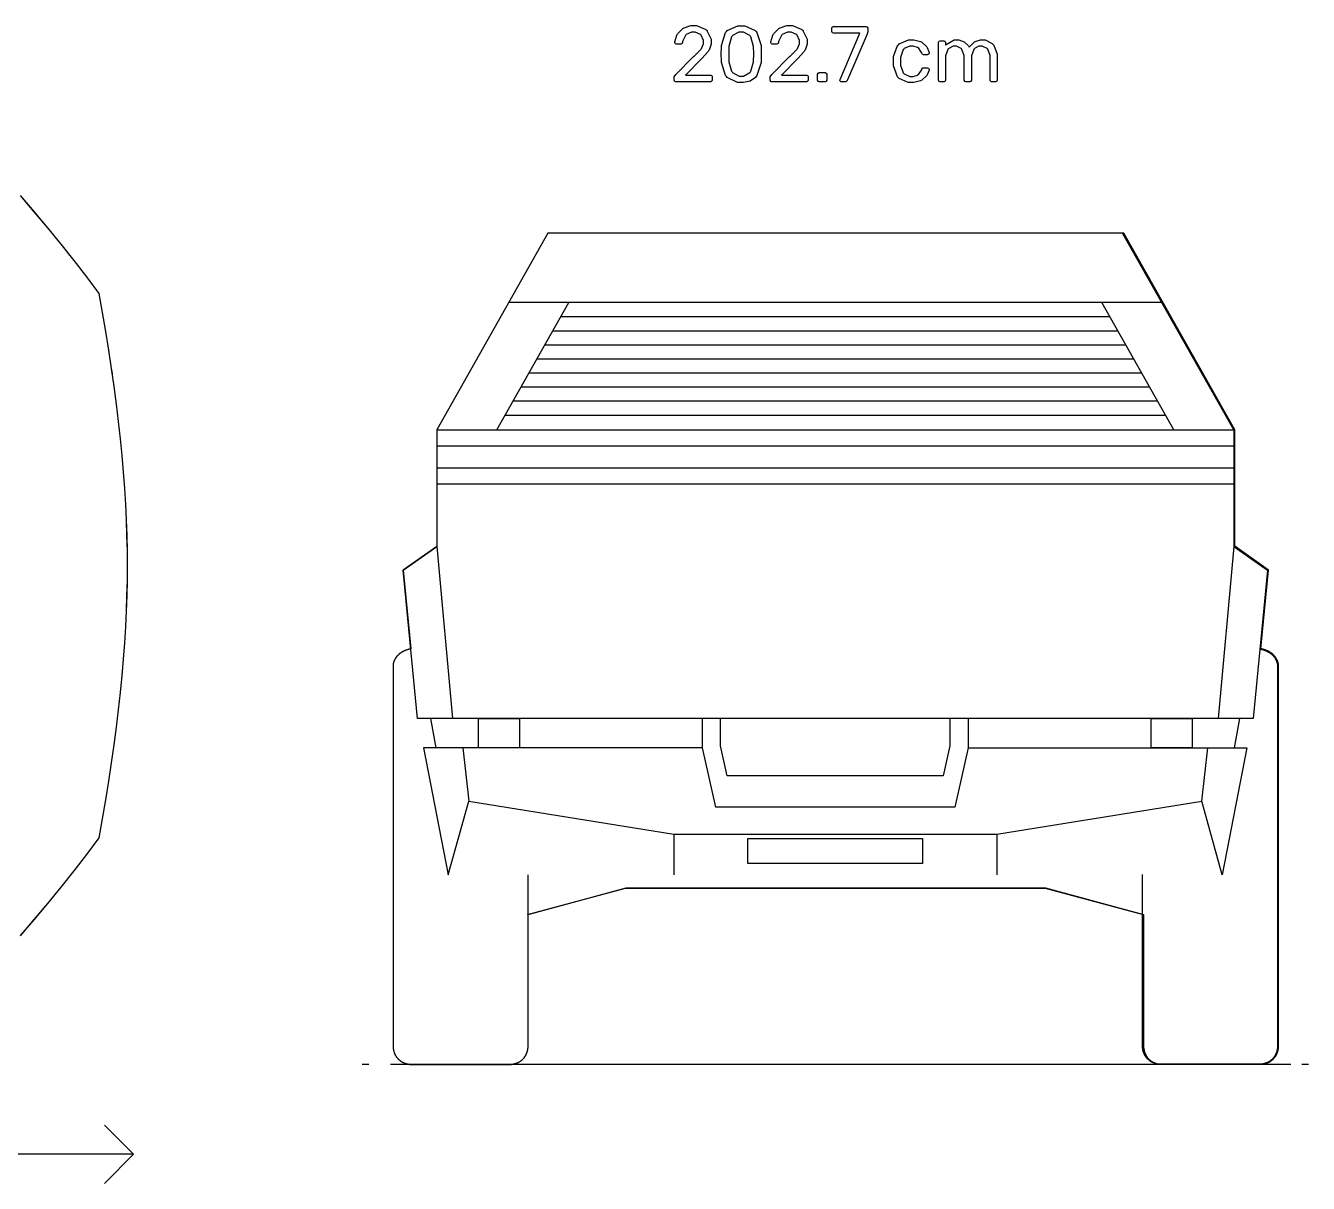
# Model space of a CAD drawing. Header units: millimetres. Extents: x 1207 to 16421, y -1609 to 10563.
# Drawn here: x 11170 to 11832, y 392 to 990 of the extents above; entities that cross this region are included whole.
import ezdxf

# ---------------------------------------------------------------- set-up
doc = ezdxf.new("R2010")
doc.units = ezdxf.units.MM
doc.layers.add('blueprint import', color=6, linetype='Continuous')

msp = doc.modelspace()

# ---------------------------------------------------------------- linework, layer by layer
at = {"layer": 'blueprint import'}
for points in [[(11504.885, 961.435), (11504.841, 961.483), (11504.617, 961.967), (11504.617, 962.119), (11504.617, 963.333), (11504.617, 963.783), (11505.465, 964.982), (11505.64, 965.125), (11514.502, 973.971), (11514.997, 974.41), (11518.472, 977.885), (11518.674, 978.157), (11518.861, 978.428), (11519.806, 980.833), (11519.806, 981.623), (11519.806, 982.564), (11518.674, 985.166), (11518.459, 985.394), (11518.225, 985.628), (11515.468, 986.76), (11514.552, 986.76), (11513.583, 986.76), (11510.918, 985.567), (11510.684, 985.333), (11510.436, 985.098), (11508.987, 981.903), (11508.94, 981.504), (11508.929, 981.432), (11508.588, 980.856), (11508.527, 980.809), (11508.47, 980.772), (11508.021, 980.548), (11507.882, 980.548), (11505.936, 980.548), (11505.782, 980.548), (11505.36, 980.772), (11505.323, 980.809), (11505.276, 980.856), (11505.076, 981.245), (11505.076, 981.376), (11505.076, 981.74), (11506.04, 985.226), (11506.231, 985.556), (11506.407, 985.9), (11509.057, 988.645), (11509.411, 988.856), (11509.754, 989.079), (11513.346, 990.152), (11514.552, 990.152), (11516.259, 990.152), (11521.018, 988.171), (11521.406, 987.772), (11521.784, 987.383), (11523.717, 983.143), (11523.717, 981.727), (11523.717, 980.585), (11522.668, 977.462), (11522.469, 977.119), (11522.256, 976.778), (11519.015, 973.161), (11518.579, 972.773), (11510.542, 964.63), (11523.374, 964.63), (11523.539, 964.63), (11524.024, 964.428), (11524.071, 964.382), (11524.106, 964.345), (11524.33, 963.852), (11524.33, 963.674), (11524.33, 962.143), (11524.33, 961.978), (11524.095, 961.507), (11524.058, 961.459), (11524.011, 961.424), (11523.528, 961.188), (11523.374, 961.188), (11505.547, 961.188), (11505.38, 961.188), (11504.935, 961.398), (11504.885, 961.435)], [(11531.612, 963.863), (11531.2, 964.382), (11529.054, 971.085), (11529.03, 971.912), (11528.984, 975.422), (11529.03, 979.041), (11529.054, 979.866), (11531.2, 986.545), (11531.612, 987.051), (11532.025, 987.57), (11537.468, 990.128), (11539.284, 990.128), (11541.201, 990.128), (11546.577, 987.57), (11546.987, 987.051), (11547.4, 986.545), (11549.546, 979.866), (11549.57, 979.041), (11549.57, 978.854), (11549.617, 976.282), (11549.617, 975.422), (11549.617, 974.551), (11549.57, 972.099), (11549.57, 971.912), (11549.533, 971.085), (11547.389, 964.382), (11546.987, 963.863), (11546.59, 963.357), (11543.853, 961.552), (11540.426, 960.775), (11539.284, 960.775), (11537.361, 960.775), (11532.014, 963.357), (11531.612, 963.863)], [(11554.461, 961.435), (11554.411, 961.483), (11554.187, 961.967), (11554.187, 962.119), (11554.187, 963.333), (11554.187, 963.783), (11555.028, 964.982), (11555.202, 965.125), (11564.076, 973.971), (11564.571, 974.41), (11568.035, 977.885), (11568.233, 978.157), (11568.424, 978.428), (11569.365, 980.833), (11569.365, 981.623), (11569.365, 982.564), (11568.246, 985.166), (11568.035, 985.394), (11567.799, 985.628), (11565.042, 986.76), (11564.122, 986.76), (11563.157, 986.76), (11560.492, 985.567), (11560.258, 985.333), (11560.01, 985.098), (11558.559, 981.903), (11558.514, 981.504), (11558.503, 981.432), (11558.149, 980.856), (11558.101, 980.809), (11558.042, 980.772), (11557.582, 980.548), (11557.441, 980.548), (11555.497, 980.548), (11555.343, 980.548), (11554.919, 980.772), (11554.884, 980.809), (11554.837, 980.856), (11554.637, 981.245), (11554.637, 981.376), (11554.65, 981.74), (11555.614, 985.226), (11555.79, 985.556), (11555.968, 985.9), (11558.631, 988.645), (11558.985, 988.856), (11559.326, 989.079), (11562.921, 990.152), (11564.122, 990.152), (11565.833, 990.152), (11570.592, 988.171), (11570.981, 987.772), (11571.358, 987.383), (11573.276, 983.143), (11573.276, 981.727), (11573.276, 980.585), (11572.242, 977.462), (11572.04, 977.119), (11571.83, 976.778), (11568.589, 973.161), (11568.153, 972.773), (11560.117, 964.63), (11572.948, 964.63), (11573.113, 964.63), (11573.598, 964.428), (11573.641, 964.382), (11573.678, 964.345), (11573.889, 963.852), (11573.889, 963.674), (11573.889, 962.143), (11573.889, 961.978), (11573.667, 961.507), (11573.622, 961.459), (11573.574, 961.424), (11573.102, 961.188), (11572.948, 961.188), (11555.121, 961.188), (11554.954, 961.188), (11554.496, 961.398), (11554.461, 961.435)], [(11590.46, 961.435), (11590.41, 961.483), (11590.232, 961.93), (11590.232, 962.071), (11590.317, 962.436), (11600.499, 986.251), (11587.066, 986.251), (11586.888, 986.251), (11586.416, 986.488), (11586.382, 986.523), (11586.332, 986.569), (11586.11, 987.051), (11586.11, 987.205), (11586.11, 988.725), (11586.11, 988.916), (11586.312, 989.412), (11586.358, 989.444), (11586.392, 989.492), (11586.888, 989.716), (11587.066, 989.716), (11603.668, 989.716), (11603.844, 989.716), (11604.326, 989.492), (11604.374, 989.444), (11604.411, 989.412), (11604.621, 988.903), (11604.621, 988.725), (11604.621, 987.335), (11604.621, 986.946), (11604.35, 985.9), (11604.302, 985.758), (11594.231, 962.226), (11594.194, 962.154), (11593.816, 961.552), (11593.781, 961.507), (11593.736, 961.459), (11593.238, 961.211), (11593.075, 961.211), (11591.047, 961.211), (11590.988, 961.211), (11590.493, 961.398), (11590.46, 961.435)], [(11544.007, 966.231), (11544.266, 966.585), (11545.658, 971.463), (11545.682, 972.086), (11545.682, 972.288), (11545.728, 974.669), (11545.728, 975.459), (11545.728, 976.306), (11545.682, 978.626), (11545.682, 978.817), (11545.669, 979.44), (11544.255, 984.308), (11543.984, 984.651), (11543.714, 985.003), (11540.391, 986.76), (11539.284, 986.76), (11538.104, 986.76), (11534.853, 985.003), (11534.592, 984.651), (11534.321, 984.308), (11532.931, 979.44), (11532.918, 978.817), (11532.874, 975.459), (11532.918, 972.086), (11532.931, 971.463), (11534.321, 966.585), (11534.592, 966.231), (11534.853, 965.89), (11538.176, 964.148), (11539.284, 964.148), (11540.461, 964.148), (11543.749, 965.89), (11544.007, 966.231)], [(11620.459, 963.251), (11620.046, 963.661), (11617.914, 969.415), (11617.9, 970.145), (11617.855, 971.782), (11617.9, 973.409), (11617.914, 974.15), (11620.046, 979.888), (11620.459, 980.3), (11620.861, 980.726), (11625.665, 982.774), (11627.27, 982.774), (11628.508, 982.774), (11631.877, 981.903), (11632.218, 981.727), (11632.55, 981.562), (11635.059, 979.406), (11635.222, 979.145), (11635.389, 978.886), (11636.297, 976.319), (11636.321, 976.048), (11636.321, 975.987), (11636.097, 975.459), (11636.049, 975.398), (11635.988, 975.351), (11635.517, 975.103), (11635.365, 975.103), (11633.575, 975.103), (11633.421, 975.103), (11632.995, 975.257), (11632.961, 975.281), (11632.926, 975.318), (11632.583, 975.881), (11632.561, 975.965), (11632.433, 976.306), (11630.758, 978.65), (11630.545, 978.793), (11630.32, 978.934), (11628.059, 979.627), (11627.303, 979.627), (11626.282, 979.627), (11623.487, 978.311), (11623.241, 978.039), (11622.981, 977.779), (11621.625, 973.75), (11621.614, 973.196), (11621.567, 971.782), (11621.614, 970.355), (11621.625, 969.814), (11622.981, 965.785), (11623.241, 965.514), (11623.487, 965.253), (11626.349, 963.92), (11627.303, 963.92), (11628.117, 963.92), (11630.356, 964.617), (11630.567, 964.76), (11630.769, 964.901), (11632.444, 967.258), (11632.561, 967.586), (11632.583, 967.671), (11632.926, 968.235), (11632.961, 968.27), (11632.995, 968.307), (11633.421, 968.446), (11633.575, 968.446), (11635.365, 968.446), (11635.53, 968.446), (11635.988, 968.212), (11636.049, 968.153), (11636.097, 968.116), (11636.321, 967.573), (11636.321, 967.503), (11636.308, 967.258), (11635.389, 964.71), (11635.222, 964.439), (11635.059, 964.18), (11632.55, 962.026), (11632.218, 961.848), (11631.877, 961.67), (11628.413, 960.775), (11627.27, 960.775), (11625.561, 960.775), (11620.861, 962.838), (11620.459, 963.251)], [(11641.446, 961.435), (11641.396, 961.483), (11641.173, 961.967), (11641.173, 962.119), (11641.173, 981.408), (11641.173, 981.586), (11641.396, 982.057), (11641.446, 982.092), (11641.494, 982.138), (11641.963, 982.364), (11642.13, 982.364), (11643.825, 982.364), (11643.992, 982.364), (11644.437, 982.138), (11644.485, 982.092), (11644.52, 982.057), (11644.732, 981.573), (11644.732, 981.408), (11644.732, 980.029), (11645.097, 980.492), (11649.283, 982.774), (11650.681, 982.774), (11651.639, 982.774), (11654.513, 981.845), (11656.715, 979.653), (11657.034, 979.017), (11657.201, 979.299), (11659.508, 981.586), (11659.816, 981.751), (11660.11, 981.927), (11662.927, 982.774), (11663.871, 982.774), (11665.224, 982.774), (11668.971, 980.867), (11669.325, 980.492), (11669.666, 980.114), (11671.445, 975.446), (11671.445, 973.878), (11671.445, 962.119), (11671.445, 961.954), (11671.221, 961.483), (11671.173, 961.435), (11671.128, 961.398), (11670.659, 961.164), (11670.504, 961.164), (11668.76, 961.164), (11668.582, 961.164), (11668.124, 961.398), (11668.076, 961.435), (11668.026, 961.483), (11667.805, 961.967), (11667.805, 962.119), (11667.805, 973.513), (11667.805, 974.682), (11666.684, 977.957), (11666.473, 978.181), (11666.239, 978.415), (11663.741, 979.584), (11662.914, 979.584), (11662.08, 979.584), (11659.792, 978.378), (11659.569, 978.133), (11659.334, 977.896), (11658.166, 974.608), (11658.166, 973.513), (11658.166, 962.119), (11658.166, 961.954), (11657.942, 961.483), (11657.894, 961.435), (11657.846, 961.398), (11657.375, 961.164), (11657.221, 961.164), (11655.433, 961.164), (11655.255, 961.164), (11654.797, 961.398), (11654.747, 961.435), (11654.699, 961.483), (11654.478, 961.967), (11654.478, 962.119), (11654.478, 973.513), (11654.478, 974.682), (11653.301, 977.92), (11653.075, 978.157), (11652.838, 978.404), (11650.401, 979.584), (11649.6, 979.584), (11648.75, 979.584), (11646.466, 978.404), (11646.229, 978.157), (11645.981, 977.92), (11644.815, 974.658), (11644.815, 973.561), (11644.815, 962.119), (11644.815, 961.954), (11644.591, 961.483), (11644.543, 961.435), (11644.498, 961.398), (11644.024, 961.164), (11643.874, 961.164), (11642.083, 961.164), (11642.009, 961.177), (11641.494, 961.398), (11641.446, 961.435)], [(11579.006, 961.435), (11578.958, 961.483), (11578.734, 961.967), (11578.734, 962.119), (11578.734, 964.923), (11578.734, 965.101), (11578.958, 965.57), (11579.006, 965.618), (11579.051, 965.677), (11579.525, 965.916), (11579.688, 965.916), (11582.492, 965.916), (11582.659, 965.916), (11583.117, 965.677), (11583.165, 965.618), (11583.211, 965.57), (11583.445, 965.088), (11583.445, 964.923), (11583.445, 962.119), (11583.445, 961.954), (11583.211, 961.483), (11583.165, 961.435), (11583.117, 961.398), (11582.646, 961.164), (11582.492, 961.164), (11579.688, 961.164), (11579.618, 961.177), (11579.051, 961.398), (11579.006, 961.435)], [(11587.854, 883.018), (11439.443, 883.018), (11382.045, 781.444), (11382.045, 721.253), (11364.663, 708.978), (11368.601, 668.382), (11368.377, 668.335), (11368.151, 668.298), (11367.928, 668.254), (11367.693, 668.18), (11367.469, 668.111), (11367.246, 668.052), (11366.796, 667.913), (11366.562, 667.839), (11366.338, 667.759), (11366.114, 667.661), (11366.114, 667.661), (11365.888, 667.568), (11365.888, 667.568), (11365.771, 667.522), (11365.771, 667.522), (11365.667, 667.487), (11365.667, 667.487), (11365.43, 667.394), (11365.326, 667.346), (11365.206, 667.296), (11365.102, 667.251), (11364.985, 667.203), (11364.863, 667.168), (11364.831, 667.157), (11364.663, 667.049), (11364.663, 667.049), (11364.629, 667.038), (11364.466, 666.931), (11364.466, 666.931), (11364.442, 666.921), (11364.264, 666.827), (11364.264, 666.827), (11364.24, 666.814), (11364.051, 666.708), (11364.051, 666.708), (11364.027, 666.697), (11363.853, 666.604), (11363.853, 666.604), (11363.829, 666.59), (11363.651, 666.462), (11363.651, 666.462), (11363.627, 666.449), (11363.464, 666.332), (11363.464, 666.332), (11363.441, 666.319), (11363.286, 666.191), (11363.286, 666.191), (11363.262, 666.178), (11363.108, 666.061), (11363.108, 666.061), (11363.087, 666.048), (11362.921, 665.919), (11362.921, 665.919), (11362.895, 665.906), (11362.743, 665.789), (11362.743, 665.789), (11362.722, 665.776), (11362.567, 665.65), (11362.567, 665.65), (11362.544, 665.637), (11362.402, 665.496), (11362.402, 665.496), (11362.378, 665.485), (11362.248, 665.331), (11362.248, 665.331), (11362.224, 665.318), (11362.085, 665.177), (11362.085, 665.177), (11362.061, 665.164), (11361.931, 665.014), (11361.931, 665.014), (11361.907, 665.001), (11361.766, 664.859), (11361.766, 664.859), (11361.742, 664.836), (11361.612, 664.694), (11361.612, 664.694), (11361.59, 664.681), (11361.471, 664.54), (11361.471, 664.54), (11361.449, 664.518), (11361.34, 664.377), (11361.34, 664.377), (11361.319, 664.364), (11361.201, 664.223), (11361.201, 664.223), (11361.177, 664.199), (11361.071, 664.045), (11361.071, 664.045), (11361.047, 664.021), (11360.954, 663.858), (11360.954, 663.858), (11360.93, 663.845), (11360.845, 663.68), (11360.845, 663.68), (11360.823, 663.656), (11360.728, 663.504), (11360.728, 663.504), (11360.715, 663.48), (11360.611, 663.315), (11360.611, 663.315), (11360.597, 663.302), (11360.504, 663.137), (11360.504, 663.137), (11360.493, 663.115), (11360.411, 662.961), (11360.411, 662.961), (11360.4, 662.937), (11360.317, 662.772), (11360.317, 662.772), (11360.304, 662.751), (11360.233, 662.596), (11360.233, 662.596), (11360.222, 662.572), (11360.139, 662.407), (11360.139, 662.407), (11360.128, 662.394), (11360.07, 662.231), (11360.07, 662.231), (11360.059, 662.208), (11360.009, 662.053), (11360.009, 662.053), (11359.998, 662.029), (11359.939, 661.867), (11359.939, 661.867), (11359.929, 661.856), (11359.868, 661.688), (11359.868, 661.688), (11359.855, 661.665), (11359.798, 661.51), (11359.798, 661.51), (11359.787, 661.491), (11359.75, 661.324), (11359.75, 661.324), (11359.737, 661.313), (11359.714, 661.145), (11359.714, 661.145), (11359.705, 661.126), (11359.668, 660.972), (11359.668, 660.972), (11359.657, 660.948), (11359.62, 660.781), (11359.62, 660.781), (11359.609, 660.77), (11359.596, 660.607), (11359.596, 660.607), (11359.585, 660.583), (11359.575, 660.416), (11359.575, 660.416), (11359.564, 660.405), (11359.551, 660.242), (11359.551, 660.242), (11359.551, 660.205), (11359.527, 660.064), (11359.527, 660.064), (11359.527, 660.016), (11359.503, 659.873), (11359.503, 659.873), (11359.503, 659.84), (11359.503, 659.699), (11359.503, 659.699), (11359.503, 659.662), (11359.503, 659.521), (11359.503, 659.521), (11359.503, 657.412), (11359.503, 651.07), (11359.503, 628.836), (11359.503, 597.41), (11359.503, 561.4), (11359.503, 525.39), (11359.503, 493.988), (11359.503, 471.776), (11359.503, 463.339), (11359.503, 463.339), (11359.503, 463.292), (11359.503, 463.139), (11359.503, 463.139), (11359.503, 463.092), (11359.503, 462.938), (11359.503, 462.938), (11359.503, 462.597), (11359.503, 462.597), (11359.503, 462.479), (11359.503, 462.479), (11359.503, 462.373), (11359.527, 462.255), (11359.551, 462.149), (11359.551, 462.149), (11359.575, 462.031), (11359.575, 462.031), (11359.596, 461.913), (11359.596, 461.913), (11359.62, 461.807), (11359.62, 461.807), (11359.644, 461.689), (11359.668, 461.583), (11359.714, 461.347), (11359.737, 461.242), (11359.75, 461.124), (11359.774, 461.018), (11359.822, 460.782), (11359.844, 460.676), (11359.868, 460.558), (11359.892, 460.452), (11359.985, 460.216), (11360.033, 460.11), (11360.07, 459.992), (11360.115, 459.886), (11360.209, 459.651), (11360.256, 459.545), (11360.304, 459.427), (11360.339, 459.321), (11360.435, 459.085), (11360.48, 458.979), (11360.528, 458.861), (11360.541, 458.838), (11360.634, 458.661), (11360.634, 458.661), (11360.645, 458.637), (11360.752, 458.461), (11360.752, 458.461), (11360.765, 458.437), (11360.869, 458.248), (11360.869, 458.248), (11360.882, 458.237), (11360.999, 458.048), (11360.999, 458.048), (11361.01, 458.025), (11361.14, 457.848), (11361.14, 457.848), (11361.154, 457.824), (11361.271, 457.648), (11361.271, 457.648), (11361.282, 457.624), (11361.412, 457.459), (11361.412, 457.459), (11361.425, 457.435), (11361.566, 457.282), (11361.566, 457.282), (11361.579, 457.259), (11361.729, 457.094), (11361.729, 457.094), (11361.742, 457.082), (11361.883, 456.917), (11361.883, 456.917), (11361.907, 456.893), (11362.037, 456.74), (11362.037, 456.74), (11362.061, 456.717), (11362.203, 456.552), (11362.203, 456.552), (11362.224, 456.54), (11362.378, 456.398), (11362.378, 456.398), (11362.402, 456.375), (11362.567, 456.233), (11362.567, 456.233), (11362.58, 456.222), (11362.743, 456.08), (11362.743, 456.08), (11362.767, 456.068), (11362.921, 455.927), (11362.921, 455.927), (11362.945, 455.916), (11363.108, 455.762), (11363.108, 455.762), (11363.119, 455.751), (11363.286, 455.633), (11363.286, 455.633), (11363.31, 455.621), (11363.484, 455.491), (11363.484, 455.491), (11363.508, 455.479), (11363.699, 455.362), (11363.699, 455.362), (11363.71, 455.35), (11363.899, 455.22), (11363.899, 455.22), (11363.923, 455.208), (11364.101, 455.102), (11364.101, 455.102), (11364.12, 455.09), (11364.298, 454.996), (11364.298, 454.996), (11364.322, 454.984), (11364.511, 454.878), (11364.511, 454.878), (11364.616, 454.831), (11364.733, 454.796), (11364.841, 454.749), (11365.078, 454.655), (11365.182, 454.607), (11365.3, 454.56), (11365.3, 454.56), (11365.406, 454.525), (11365.406, 454.525), (11365.406, 454.525), (11365.523, 454.478), (11365.523, 454.478), (11365.641, 454.431), (11365.747, 454.383), (11365.864, 454.336), (11365.973, 454.289), (11366.09, 454.254), (11366.208, 454.23), (11366.314, 454.207), (11366.431, 454.183), (11366.538, 454.16), (11366.772, 454.112), (11366.879, 454.089), (11366.996, 454.066), (11367.105, 454.042), (11367.339, 453.995), (11367.446, 453.971), (11367.446, 453.971), (11367.563, 453.959), (11367.563, 453.959), (11367.669, 453.936), (11367.904, 453.889), (11368.01, 453.865), (11368.577, 453.865), (11368.577, 453.865), (11368.694, 453.865), (11368.694, 453.865), (11368.742, 453.865), (11368.894, 453.865), (11368.894, 453.865), (11370.888, 453.865), (11376.885, 453.865), (11394.347, 453.865), (11411.798, 453.865), (11419.728, 453.865), (11419.728, 453.865), (11419.776, 453.865), (11419.939, 453.865), (11419.939, 453.865), (11419.989, 453.865), (11420.141, 453.865), (11420.141, 453.865), (11420.482, 453.865), (11420.482, 453.865), (11420.588, 453.865), (11420.588, 453.865), (11420.705, 453.865), (11420.823, 453.889), (11420.929, 453.912), (11421.046, 453.936), (11421.155, 453.959), (11421.272, 453.971), (11421.39, 453.995), (11421.496, 454.018), (11421.613, 454.042), (11421.613, 454.042), (11421.72, 454.066), (11421.72, 454.066), (11421.954, 454.112), (11422.061, 454.136), (11422.178, 454.16), (11422.287, 454.183), (11422.287, 454.183), (11422.404, 454.207), (11422.404, 454.207), (11422.521, 454.23), (11422.628, 454.254), (11422.628, 454.254), (11422.745, 454.289), (11422.745, 454.289), (11422.851, 454.336), (11423.086, 454.431), (11423.192, 454.478), (11423.31, 454.525), (11423.418, 454.56), (11423.418, 454.56), (11423.535, 454.607), (11423.535, 454.607), (11423.653, 454.655), (11423.759, 454.702), (11423.876, 454.749), (11423.981, 454.796), (11424.1, 454.831), (11424.217, 454.878), (11424.241, 454.89), (11424.419, 454.996), (11424.419, 454.996), (11424.441, 455.02), (11424.619, 455.102), (11424.619, 455.102), (11424.643, 455.126), (11424.817, 455.22), (11424.817, 455.22), (11424.841, 455.244), (11425.032, 455.362), (11425.032, 455.362), (11425.043, 455.385), (11425.229, 455.491), (11425.229, 455.491), (11425.256, 455.515), (11425.434, 455.633), (11425.434, 455.633), (11425.453, 455.656), (11425.62, 455.762), (11425.62, 455.762), (11425.631, 455.786), (11425.799, 455.927), (11425.799, 455.927), (11425.818, 455.951), (11425.972, 456.08), (11425.972, 456.08), (11425.996, 456.104), (11426.163, 456.233), (11426.163, 456.233), (11426.174, 456.257), (11426.337, 456.398), (11426.337, 456.398), (11426.361, 456.422), (11426.515, 456.552), (11426.515, 456.552), (11426.539, 456.575), (11426.682, 456.74), (11426.682, 456.74), (11426.702, 456.764), (11426.832, 456.917), (11426.832, 456.917), (11426.856, 456.94), (11426.997, 457.094), (11426.997, 457.094), (11427.01, 457.117), (11427.152, 457.282), (11427.152, 457.282), (11427.165, 457.306), (11427.319, 457.459), (11427.319, 457.459), (11427.328, 457.483), (11427.447, 457.648), (11427.447, 457.648), (11427.458, 457.671), (11427.586, 457.848), (11427.586, 457.848), (11427.599, 457.871), (11427.716, 458.048), (11427.716, 458.048), (11427.727, 458.072), (11427.858, 458.248), (11427.858, 458.248), (11427.871, 458.272), (11427.964, 458.461), (11427.964, 458.461), (11427.975, 458.496), (11428.081, 458.661), (11428.081, 458.661), (11428.094, 458.696), (11428.19, 458.861), (11428.19, 458.861), (11428.235, 458.979), (11428.283, 459.085), (11428.377, 459.321), (11428.424, 459.427), (11428.47, 459.545), (11428.507, 459.651), (11428.6, 459.886), (11428.648, 459.992), (11428.696, 460.11), (11428.741, 460.216), (11428.778, 460.334), (11428.826, 460.452), (11428.848, 460.558), (11428.848, 460.558), (11428.872, 460.676), (11428.872, 460.676), (11428.896, 460.782), (11428.943, 461.018), (11428.965, 461.124), (11428.989, 461.242), (11429.013, 461.347), (11429.037, 461.465), (11429.05, 461.583), (11429.074, 461.689), (11429.095, 461.807), (11429.119, 461.913), (11429.167, 462.149), (11429.191, 462.255), (11429.213, 462.373), (11429.213, 463.044), (11429.213, 463.103), (11429.213, 463.257), (11429.213, 463.257), (11429.213, 463.999), (11429.213, 466.214), (11429.213, 473.944), (11429.213, 484.844), (11429.213, 497.322), (11429.213, 509.813), (11429.213, 520.689), (11429.213, 528.396), (11429.213, 531.306), (11429.213, 531.306), (11479.825, 544.974), (11696.474, 544.974), (11747.082, 531.306), (11747.082, 463.362), (11747.082, 463.315), (11747.082, 463.162), (11747.082, 463.162), (11747.082, 463.115), (11747.082, 462.962), (11747.082, 462.962), (11747.082, 462.396), (11747.106, 462.278), (11747.13, 462.172), (11747.177, 461.937), (11747.177, 461.937), (11747.191, 461.831), (11747.191, 461.831), (11747.212, 461.713), (11747.236, 461.607), (11747.284, 461.371), (11747.308, 461.265), (11747.332, 461.147), (11747.353, 461.041), (11747.401, 460.806), (11747.425, 460.699), (11747.449, 460.582), (11747.471, 460.476), (11747.508, 460.358), (11747.555, 460.24), (11747.601, 460.134), (11747.649, 460.016), (11747.697, 459.91), (11747.742, 459.792), (11747.779, 459.674), (11747.827, 459.568), (11747.873, 459.45), (11747.92, 459.344), (11748.014, 459.109), (11748.051, 459.003), (11748.096, 458.885), (11748.107, 458.861), (11748.214, 458.684), (11748.214, 458.684), (11748.224, 458.661), (11748.322, 458.484), (11748.322, 458.484), (11748.333, 458.461), (11748.439, 458.272), (11748.439, 458.272), (11748.452, 458.26), (11748.581, 458.072), (11748.581, 458.072), (11748.589, 458.048), (11748.711, 457.871), (11748.711, 457.871), (11748.72, 457.848), (11748.85, 457.659), (11748.85, 457.659), (11748.861, 457.648), (11748.98, 457.483), (11748.98, 457.483), (11748.991, 457.459), (11749.145, 457.306), (11749.145, 457.306), (11749.158, 457.282), (11749.299, 457.117), (11749.299, 457.117), (11749.31, 457.106), (11749.454, 456.94), (11749.454, 456.94), (11749.473, 456.917), (11749.617, 456.764), (11749.617, 456.764), (11749.64, 456.74), (11749.769, 456.575), (11749.769, 456.575), (11749.795, 456.563), (11749.96, 456.422), (11749.96, 456.422), (11749.973, 456.398), (11750.136, 456.257), (11750.136, 456.257), (11750.16, 456.245), (11750.314, 456.104), (11750.314, 456.104), (11750.338, 456.092), (11750.501, 455.951), (11750.501, 455.951), (11750.511, 455.939), (11750.679, 455.786), (11750.679, 455.786), (11750.703, 455.774), (11750.865, 455.656), (11750.865, 455.656), (11750.876, 455.644), (11751.067, 455.515), (11751.067, 455.515), (11751.078, 455.503), (11751.265, 455.385), (11751.265, 455.385), (11751.291, 455.373), (11751.467, 455.244), (11751.467, 455.244), (11751.489, 455.232), (11751.68, 455.126), (11751.68, 455.126), (11751.704, 455.114), (11751.878, 455.02), (11751.878, 455.02), (11751.901, 455.008), (11752.08, 454.902), (11752.08, 454.902), (11752.199, 454.855), (11752.303, 454.82), (11752.54, 454.725), (11752.644, 454.678), (11752.762, 454.631), (11752.868, 454.584), (11752.987, 454.537), (11753.107, 454.501), (11753.211, 454.454), (11753.328, 454.407), (11753.435, 454.36), (11753.552, 454.313), (11753.552, 454.313), (11753.669, 454.266), (11753.669, 454.266), (11753.776, 454.254), (11753.893, 454.23), (11753.999, 454.207), (11754.236, 454.16), (11754.343, 454.136), (11754.46, 454.112), (11754.46, 454.112), (11754.566, 454.089), (11754.566, 454.089), (11754.801, 454.042), (11754.907, 454.018), (11755.025, 453.995), (11755.025, 453.995), (11755.131, 453.971), (11755.131, 453.971), (11755.251, 453.959), (11755.368, 453.936), (11755.474, 453.912), (11755.592, 453.889), (11756.26, 453.889), (11756.31, 453.889), (11756.475, 453.889), (11756.475, 453.889), (11758.467, 453.889), (11764.451, 453.889), (11781.926, 453.889), (11799.377, 453.889), (11807.307, 453.889), (11807.307, 453.889), (11807.355, 453.889), (11807.509, 453.889), (11807.509, 453.889), (11807.555, 453.889), (11807.709, 453.889), (11807.709, 453.889), (11808.276, 453.889), (11808.51, 453.936), (11808.617, 453.959), (11808.734, 453.971), (11808.84, 453.995), (11809.075, 454.042), (11809.181, 454.066), (11809.299, 454.089), (11809.407, 454.112), (11809.642, 454.16), (11809.748, 454.183), (11809.866, 454.207), (11809.972, 454.23), (11810.089, 454.254), (11810.207, 454.266), (11810.311, 454.313), (11810.43, 454.36), (11810.539, 454.407), (11810.773, 454.501), (11810.88, 454.537), (11810.997, 454.584), (11811.101, 454.631), (11811.338, 454.725), (11811.442, 454.772), (11811.56, 454.82), (11811.668, 454.855), (11811.668, 454.855), (11811.788, 454.902), (11811.788, 454.902), (11811.812, 454.914), (11811.985, 455.02), (11811.985, 455.02), (11812.009, 455.043), (11812.198, 455.126), (11812.198, 455.126), (11812.209, 455.15), (11812.4, 455.244), (11812.4, 455.244), (11812.424, 455.267), (11812.598, 455.385), (11812.598, 455.385), (11812.622, 455.409), (11812.8, 455.515), (11812.8, 455.515), (11812.822, 455.538), (11813.013, 455.656), (11813.013, 455.656), (11813.024, 455.679), (11813.191, 455.786), (11813.191, 455.786), (11813.21, 455.809), (11813.365, 455.951), (11813.365, 455.951), (11813.388, 455.974), (11813.556, 456.104), (11813.556, 456.104), (11813.575, 456.128), (11813.729, 456.257), (11813.729, 456.257), (11813.753, 456.281), (11813.921, 456.422), (11813.921, 456.422), (11813.931, 456.446), (11814.094, 456.575), (11814.094, 456.575), (11814.118, 456.599), (11814.249, 456.764), (11814.249, 456.764), (11814.272, 456.787), (11814.414, 456.94), (11814.414, 456.94), (11814.427, 456.964), (11814.568, 457.117), (11814.568, 457.117), (11814.577, 457.141), (11814.731, 457.306), (11814.731, 457.306), (11814.744, 457.329), (11814.885, 457.483), (11814.885, 457.483), (11814.898, 457.506), (11815.026, 457.659), (11815.026, 457.659), (11815.039, 457.683), (11815.156, 457.871), (11815.156, 457.871), (11815.169, 457.895), (11815.298, 458.072), (11815.298, 458.072), (11815.311, 458.095), (11815.428, 458.272), (11815.428, 458.272), (11815.441, 458.296), (11815.545, 458.484), (11815.545, 458.484), (11815.558, 458.519), (11815.652, 458.684), (11815.652, 458.684), (11815.662, 458.72), (11815.769, 458.885), (11815.769, 458.885), (11815.817, 459.003), (11815.862, 459.109), (11815.91, 459.226), (11815.947, 459.344), (11815.993, 459.45), (11816.04, 459.568), (11816.086, 459.674), (11816.182, 459.91), (11816.216, 460.016), (11816.264, 460.134), (11816.312, 460.24), (11816.405, 460.476), (11816.429, 460.582), (11816.453, 460.699), (11816.453, 460.699), (11816.475, 460.806), (11816.475, 460.806), (11816.488, 460.923), (11816.512, 461.041), (11816.536, 461.147), (11816.559, 461.265), (11816.583, 461.371), (11816.629, 461.607), (11816.653, 461.713), (11816.677, 461.831), (11816.701, 461.937), (11816.701, 461.937), (11816.722, 462.054), (11816.722, 462.054), (11816.746, 462.172), (11816.759, 462.278), (11816.783, 462.396), (11816.783, 463.068), (11816.783, 463.127), (11816.783, 463.28), (11816.783, 463.28), (11816.783, 465.401), (11816.783, 471.752), (11816.783, 493.988), (11816.783, 525.414), (11816.783, 561.424), (11816.783, 597.434), (11816.783, 628.836), (11816.783, 651.05), (11816.783, 659.475), (11816.783, 659.475), (11816.783, 659.521), (11816.783, 659.649), (11816.783, 659.649), (11816.783, 659.699), (11816.783, 659.84), (11816.783, 659.84), (11816.783, 659.886), (11816.759, 660.016), (11816.759, 660.016), (11816.759, 660.064), (11816.746, 660.192), (11816.746, 660.192), (11816.746, 660.242), (11816.722, 660.381), (11816.722, 660.381), (11816.714, 660.405), (11816.701, 660.559), (11816.701, 660.559), (11816.69, 660.583), (11816.677, 660.735), (11816.677, 660.735), (11816.666, 660.757), (11816.629, 660.924), (11816.629, 660.924), (11816.616, 660.948), (11816.583, 661.102), (11816.583, 661.102), (11816.57, 661.126), (11816.536, 661.276), (11816.536, 661.276), (11816.523, 661.3), (11816.488, 661.467), (11816.488, 661.467), (11816.475, 661.491), (11816.453, 661.641), (11816.453, 661.641), (11816.442, 661.665), (11816.381, 661.832), (11816.381, 661.832), (11816.368, 661.856), (11816.312, 662.006), (11816.312, 662.006), (11816.299, 662.029), (11816.24, 662.184), (11816.24, 662.184), (11816.227, 662.208), (11816.182, 662.375), (11816.182, 662.375), (11816.171, 662.394), (11816.086, 662.549), (11816.086, 662.549), (11816.077, 662.572), (11815.993, 662.727), (11815.993, 662.727), (11815.98, 662.751), (11815.91, 662.913), (11815.91, 662.913), (11815.899, 662.937), (11815.817, 663.092), (11815.817, 663.092), (11815.806, 663.115), (11815.721, 663.267), (11815.721, 663.267), (11815.708, 663.291), (11815.615, 663.456), (11815.615, 663.456), (11815.604, 663.48), (11815.497, 663.635), (11815.497, 663.635), (11815.474, 663.656), (11815.38, 663.81), (11815.38, 663.81), (11815.356, 663.834), (11815.274, 663.999), (11815.274, 663.999), (11815.25, 664.021), (11815.133, 664.175), (11815.133, 664.175), (11815.109, 664.199), (11815.002, 664.34), (11815.002, 664.34), (11814.978, 664.364), (11814.861, 664.495), (11814.861, 664.495), (11814.837, 664.518), (11814.731, 664.657), (11814.731, 664.657), (11814.707, 664.681), (11814.59, 664.812), (11814.59, 664.812), (11814.568, 664.836), (11814.44, 664.966), (11814.44, 664.966), (11814.414, 664.99), (11814.272, 665.131), (11814.272, 665.131), (11814.249, 665.153), (11814.118, 665.283), (11814.118, 665.283), (11814.094, 665.307), (11813.953, 665.448), (11813.953, 665.448), (11813.931, 665.472), (11813.801, 665.602), (11813.801, 665.602), (11813.777, 665.626), (11813.625, 665.743), (11813.625, 665.743), (11813.599, 665.767), (11813.436, 665.874), (11813.436, 665.874), (11813.412, 665.898), (11813.258, 666.015), (11813.258, 666.015), (11813.234, 666.037), (11813.082, 666.145), (11813.082, 666.145), (11813.061, 666.165), (11812.893, 666.284), (11812.893, 666.284), (11812.869, 666.308), (11812.715, 666.412), (11812.715, 666.412), (11812.691, 666.436), (11812.528, 666.556), (11812.528, 666.556), (11812.504, 666.58), (11812.326, 666.684), (11812.326, 666.684), (11812.307, 666.708), (11812.129, 666.803), (11812.129, 666.803), (11812.103, 666.827), (11811.929, 666.921), (11811.929, 666.921), (11811.905, 666.945), (11811.714, 667.029), (11811.714, 667.029), (11811.681, 667.038), (11811.516, 667.146), (11811.516, 667.146), (11811.479, 667.157), (11811.314, 667.251), (11811.314, 667.251), (11811.195, 667.296), (11811.091, 667.346), (11810.854, 667.44), (11810.75, 667.487), (11810.632, 667.522), (11810.183, 667.711), (11809.959, 667.792), (11809.724, 667.889), (11809.277, 668.03), (11809.051, 668.087), (11808.827, 668.159), (11808.593, 668.228), (11808.369, 668.298), (11808.145, 668.335), (11807.696, 668.428), (11811.634, 709.047), (11794.252, 721.327), (11794.252, 781.505), (11736.857, 883.09), (11587.854, 883.09), (11587.854, 883.018)], [(11587.854, 883.018), (11439.443, 883.018), (11382.045, 781.444), (11793.663, 781.444), (11736.268, 883.018), (11587.854, 883.018)], [(11403.595, 632.476), (11424.76, 632.476), (11424.76, 617.231), (11403.595, 617.231), (11403.595, 632.476)], [(11750.974, 632.476), (11772.122, 632.476), (11772.122, 617.231), (11750.974, 617.231), (11750.974, 632.476)], [(11542.782, 570.474), (11632.939, 570.474), (11632.939, 557.64), (11542.782, 557.64), (11542.782, 570.474)]]:
    msp.add_lwpolyline(points, close=True, dxfattribs=at)
for points in [[(11167.092, 520.288), (11174.221, 528.595), (11181.21, 536.938), (11188.067, 545.328), (11194.761, 553.777), (11201.346, 562.26), (11207.768, 570.781), (11211.185, 590.447), (11212.694, 600.039), (11214.119, 609.499), (11215.437, 618.821), (11216.643, 627.952), (11217.724, 636.981), (11218.669, 645.829), (11219.529, 654.536), (11220.283, 663.092), (11220.906, 671.506), (11221.414, 679.789), (11221.816, 687.884), (11222.083, 695.848), (11222.274, 703.685), (11222.309, 711.345), (11222.309, 711.345), (11222.274, 718.992), (11222.083, 726.829), (11221.816, 734.793), (11221.414, 742.914), (11220.906, 751.172), (11220.283, 759.586), (11219.529, 768.141), (11218.669, 776.85), (11217.724, 785.696), (11216.643, 794.725), (11215.437, 803.856), (11214.119, 813.178), (11212.694, 822.636), (11211.185, 832.23), (11207.768, 851.886), (11201.346, 860.417), (11194.761, 868.898), (11188.067, 877.336), (11181.21, 885.737), (11174.221, 894.082), (11167.092, 902.389)], [(11167.116, 520.312), (11174.232, 528.619), (11181.229, 536.962), (11188.091, 545.352), (11194.784, 553.801), (11201.346, 562.284), (11207.768, 570.804), (11211.185, 590.471), (11212.718, 600.062), (11214.145, 609.512), (11215.463, 618.821), (11216.654, 627.976), (11217.748, 636.981), (11218.715, 645.853), (11219.575, 654.56), (11220.328, 663.115), (11220.952, 671.529), (11221.471, 679.789), (11221.886, 687.906), (11222.181, 695.872), (11222.355, 703.685), (11222.426, 711.345), (11222.355, 719.016), (11222.181, 726.829), (11221.886, 734.793), (11221.471, 742.914), (11220.952, 751.172), (11220.328, 759.586), (11219.575, 768.141), (11218.715, 776.85), (11217.748, 785.709), (11216.654, 794.725), (11215.463, 803.88), (11215.463, 803.88), (11215.25, 805.341), (11214.801, 808.534), (11214.343, 811.727), (11214.145, 813.178), (11214.145, 813.178), (11212.718, 822.636), (11211.185, 832.23), (11207.768, 851.886), (11201.346, 860.417), (11194.784, 868.898), (11188.091, 877.336), (11181.229, 885.737), (11174.232, 894.082), (11167.116, 902.389)], [(11413.082, 781.444), (11450.211, 847.16)], [(11756.532, 847.16), (11419.161, 847.16)], [(11762.65, 781.444), (11725.495, 847.16)], [(11446.11, 839.901), (11729.598, 839.901)], [(11442.023, 832.655), (11733.686, 832.655)], [(11437.922, 825.397), (11737.81, 825.397)], [(11433.811, 818.136), (11741.9, 818.136)], [(11429.71, 810.891), (11745.998, 810.891)], [(11425.62, 803.632), (11750.09, 803.632)], [(11421.52, 796.371), (11754.188, 796.371)], [(11417.43, 789.102), (11758.3, 789.102)], [(11382.045, 781.444), (11382.045, 721.253), (11390.212, 632.476)], [(11793.663, 781.444), (11793.663, 721.253), (11785.523, 632.476)], [(11382.045, 773.16), (11793.663, 773.16)], [(11382.045, 761.896), (11793.663, 761.896)], [(11382.045, 753.613), (11793.663, 753.613)], [(11793.663, 721.253), (11811.045, 708.952), (11803.643, 632.476), (11372.087, 632.476), (11364.663, 708.952), (11382.045, 721.253)], [(11368.601, 668.358), (11368.377, 668.322), (11367.928, 668.228), (11367.693, 668.159), (11367.469, 668.087), (11367.246, 668.03), (11366.796, 667.889), (11366.562, 667.815), (11366.338, 667.735), (11366.114, 667.642), (11366.114, 667.642), (11365.888, 667.544), (11365.888, 667.544), (11365.771, 667.498), (11365.771, 667.498), (11365.667, 667.464), (11365.667, 667.464), (11365.43, 667.37), (11365.326, 667.32), (11365.206, 667.277), (11365.102, 667.227), (11364.985, 667.192), (11364.863, 667.146), (11364.831, 667.133), (11364.663, 667.029), (11364.663, 667.029), (11364.629, 667.016), (11364.466, 666.921), (11364.466, 666.921), (11364.442, 666.908), (11364.264, 666.803), (11364.264, 666.803), (11364.24, 666.79), (11364.051, 666.684), (11364.051, 666.684), (11364.027, 666.673), (11363.853, 666.58), (11363.853, 666.58), (11363.829, 666.567), (11363.651, 666.436), (11363.651, 666.436), (11363.627, 666.425), (11363.464, 666.308), (11363.464, 666.308), (11363.441, 666.295), (11363.286, 666.165), (11363.286, 666.165), (11363.262, 666.154), (11363.108, 666.037), (11363.108, 666.037), (11363.087, 666.028), (11362.921, 665.898), (11362.921, 665.898), (11362.895, 665.885), (11362.743, 665.767), (11362.743, 665.767), (11362.722, 665.756), (11362.567, 665.626), (11362.567, 665.626), (11362.544, 665.613), (11362.402, 665.472), (11362.402, 665.472), (11362.378, 665.459), (11362.248, 665.307), (11362.248, 665.307), (11362.224, 665.294), (11362.085, 665.153), (11362.085, 665.153), (11362.061, 665.144), (11361.931, 664.99), (11361.931, 664.99), (11361.907, 664.977), (11361.766, 664.836), (11361.766, 664.836), (11361.742, 664.812), (11361.612, 664.671), (11361.612, 664.671), (11361.59, 664.657), (11361.471, 664.518), (11361.471, 664.518), (11361.449, 664.495), (11361.34, 664.364), (11361.34, 664.364), (11361.319, 664.34), (11361.201, 664.199), (11361.201, 664.199), (11361.177, 664.175), (11361.071, 664.021), (11361.071, 664.021), (11361.047, 663.999), (11360.954, 663.834), (11360.954, 663.834), (11360.93, 663.821), (11360.845, 663.656), (11360.845, 663.656), (11360.823, 663.635), (11360.728, 663.48), (11360.728, 663.48), (11360.715, 663.456), (11360.611, 663.291), (11360.611, 663.291), (11360.597, 663.278), (11360.504, 663.115), (11360.504, 663.115), (11360.493, 663.092), (11360.411, 662.937), (11360.411, 662.937), (11360.4, 662.913), (11360.317, 662.751), (11360.317, 662.751), (11360.304, 662.74), (11360.233, 662.572), (11360.233, 662.572), (11360.222, 662.549), (11360.139, 662.394), (11360.139, 662.394), (11360.128, 662.375), (11360.07, 662.208), (11360.07, 662.208), (11360.059, 662.184), (11360.009, 662.029), (11360.009, 662.029), (11359.998, 662.006), (11359.939, 661.843), (11359.939, 661.843), (11359.929, 661.832), (11359.868, 661.665), (11359.868, 661.665), (11359.855, 661.641), (11359.798, 661.491), (11359.798, 661.491), (11359.787, 661.467), (11359.75, 661.3), (11359.75, 661.3), (11359.737, 661.289), (11359.714, 661.126), (11359.714, 661.126), (11359.705, 661.102), (11359.668, 660.948), (11359.668, 660.948), (11359.657, 660.924), (11359.62, 660.757), (11359.62, 660.757), (11359.609, 660.748), (11359.596, 660.583), (11359.596, 660.583), (11359.585, 660.559), (11359.575, 660.405), (11359.575, 660.405), (11359.564, 660.381), (11359.551, 660.218), (11359.551, 660.218), (11359.551, 660.181), (11359.527, 660.04), (11359.527, 660.04), (11359.527, 659.994), (11359.503, 659.851), (11359.503, 659.851), (11359.503, 659.816), (11359.503, 659.675), (11359.503, 659.675), (11359.503, 659.638), (11359.503, 659.497), (11359.503, 659.497), (11359.503, 657.388), (11359.503, 651.05), (11359.503, 628.814), (11359.503, 597.387), (11359.503, 561.376), (11359.503, 525.368), (11359.503, 493.964), (11359.503, 471.752), (11359.503, 463.315), (11359.503, 463.315), (11359.503, 463.268), (11359.503, 463.115), (11359.503, 463.115), (11359.503, 463.068), (11359.503, 462.915), (11359.503, 462.915), (11359.503, 462.573), (11359.503, 462.573), (11359.503, 462.455), (11359.503, 462.455), (11359.503, 462.349), (11359.527, 462.231), (11359.551, 462.125), (11359.551, 462.125), (11359.575, 462.007), (11359.575, 462.007), (11359.596, 461.889), (11359.596, 461.889), (11359.62, 461.784), (11359.62, 461.784), (11359.644, 461.666), (11359.668, 461.56), (11359.714, 461.324), (11359.737, 461.218), (11359.75, 461.1), (11359.774, 460.994), (11359.822, 460.758), (11359.844, 460.652), (11359.868, 460.534), (11359.892, 460.429), (11359.985, 460.193), (11360.033, 460.087), (11360.07, 459.969), (11360.115, 459.863), (11360.209, 459.627), (11360.256, 459.521), (11360.304, 459.403), (11360.339, 459.297), (11360.435, 459.061), (11360.48, 458.956), (11360.528, 458.838), (11360.541, 458.814), (11360.634, 458.637), (11360.634, 458.637), (11360.645, 458.614), (11360.752, 458.437), (11360.752, 458.437), (11360.765, 458.413), (11360.869, 458.225), (11360.869, 458.225), (11360.882, 458.213), (11360.999, 458.025), (11360.999, 458.025), (11361.01, 458.001), (11361.14, 457.824), (11361.14, 457.824), (11361.154, 457.801), (11361.271, 457.624), (11361.271, 457.624), (11361.282, 457.601), (11361.412, 457.435), (11361.412, 457.435), (11361.425, 457.424), (11361.566, 457.259), (11361.566, 457.259), (11361.579, 457.235), (11361.729, 457.082), (11361.729, 457.082), (11361.742, 457.058), (11361.883, 456.893), (11361.883, 456.893), (11361.907, 456.87), (11362.037, 456.717), (11362.037, 456.717), (11362.061, 456.693), (11362.203, 456.528), (11362.203, 456.528), (11362.224, 456.516), (11362.378, 456.375), (11362.378, 456.375), (11362.402, 456.351), (11362.567, 456.222), (11362.567, 456.222), (11362.58, 456.198), (11362.743, 456.057), (11362.743, 456.057), (11362.767, 456.045), (11362.921, 455.904), (11362.921, 455.904), (11362.945, 455.892), (11363.108, 455.739), (11363.108, 455.739), (11363.119, 455.727), (11363.286, 455.609), (11363.286, 455.609), (11363.31, 455.597), (11363.484, 455.467), (11363.484, 455.467), (11363.508, 455.456), (11363.699, 455.338), (11363.699, 455.338), (11363.71, 455.326), (11363.899, 455.197), (11363.899, 455.197), (11363.923, 455.185), (11364.101, 455.09), (11364.101, 455.09), (11364.12, 455.079), (11364.298, 454.973), (11364.298, 454.973), (11364.322, 454.961), (11364.511, 454.855), (11364.511, 454.855), (11364.616, 454.82), (11364.733, 454.772), (11364.841, 454.725), (11365.078, 454.631), (11365.182, 454.584), (11365.3, 454.537), (11365.3, 454.537), (11365.406, 454.501), (11365.406, 454.501), (11365.406, 454.501), (11365.523, 454.454), (11365.523, 454.454), (11365.641, 454.407), (11365.747, 454.36), (11365.864, 454.313), (11365.973, 454.266), (11366.09, 454.23), (11366.208, 454.207), (11366.314, 454.183), (11366.431, 454.16), (11366.538, 454.136), (11366.772, 454.089), (11366.879, 454.066), (11366.996, 454.042), (11367.105, 454.018), (11367.339, 453.971), (11367.446, 453.959), (11367.446, 453.959), (11367.563, 453.936), (11367.563, 453.936), (11367.669, 453.912), (11367.904, 453.865), (11368.01, 453.842), (11368.577, 453.842), (11368.577, 453.842), (11368.694, 453.842), (11368.694, 453.842), (11368.742, 453.842), (11368.894, 453.842), (11368.894, 453.842), (11370.888, 453.842), (11376.885, 453.842), (11394.347, 453.842), (11411.798, 453.842), (11419.728, 453.842), (11419.728, 453.842), (11419.776, 453.842), (11419.939, 453.842), (11419.939, 453.842), (11419.989, 453.842), (11420.141, 453.842), (11420.141, 453.842), (11420.482, 453.842), (11420.482, 453.842), (11420.588, 453.842), (11420.588, 453.842), (11420.705, 453.842), (11420.823, 453.865), (11420.929, 453.889), (11421.046, 453.912), (11421.155, 453.936), (11421.272, 453.959), (11421.39, 453.971), (11421.496, 453.995), (11421.613, 454.018), (11421.613, 454.018), (11421.72, 454.042), (11421.72, 454.042), (11421.954, 454.089), (11422.061, 454.112), (11422.178, 454.136), (11422.287, 454.16), (11422.287, 454.16), (11422.404, 454.183), (11422.404, 454.183), (11422.521, 454.207), (11422.628, 454.23), (11422.628, 454.23), (11422.745, 454.266), (11422.745, 454.266), (11422.851, 454.313), (11423.086, 454.407), (11423.192, 454.454), (11423.31, 454.501), (11423.418, 454.537), (11423.418, 454.537), (11423.535, 454.584), (11423.535, 454.584), (11423.653, 454.631), (11423.759, 454.678), (11423.876, 454.725), (11423.981, 454.772), (11424.1, 454.82), (11424.217, 454.855), (11424.241, 454.867), (11424.419, 454.973), (11424.419, 454.973), (11424.441, 454.996), (11424.619, 455.09), (11424.619, 455.09), (11424.643, 455.114), (11424.817, 455.197), (11424.817, 455.197), (11424.841, 455.22), (11425.032, 455.338), (11425.032, 455.338), (11425.043, 455.362), (11425.229, 455.467), (11425.229, 455.467), (11425.256, 455.491), (11425.434, 455.609), (11425.434, 455.609), (11425.453, 455.633), (11425.62, 455.739), (11425.62, 455.739), (11425.631, 455.762), (11425.799, 455.904), (11425.799, 455.904), (11425.818, 455.927), (11425.972, 456.057), (11425.972, 456.057), (11425.996, 456.08), (11426.163, 456.222), (11426.163, 456.222), (11426.174, 456.245), (11426.337, 456.375), (11426.337, 456.375), (11426.361, 456.398), (11426.515, 456.528), (11426.515, 456.528), (11426.539, 456.552), (11426.682, 456.717), (11426.682, 456.717), (11426.702, 456.74), (11426.832, 456.893), (11426.832, 456.893), (11426.856, 456.917), (11426.997, 457.082), (11426.997, 457.082), (11427.01, 457.106), (11427.152, 457.259), (11427.152, 457.259), (11427.165, 457.282), (11427.319, 457.435), (11427.319, 457.435), (11427.328, 457.459), (11427.447, 457.624), (11427.447, 457.624), (11427.458, 457.648), (11427.586, 457.824), (11427.586, 457.824), (11427.599, 457.848), (11427.716, 458.025), (11427.716, 458.025), (11427.727, 458.048), (11427.858, 458.225), (11427.858, 458.225), (11427.871, 458.248), (11427.964, 458.437), (11427.964, 458.437), (11427.975, 458.472), (11428.081, 458.637), (11428.081, 458.637), (11428.094, 458.673), (11428.19, 458.838), (11428.19, 458.838), (11428.235, 458.956), (11428.283, 459.061), (11428.377, 459.297), (11428.424, 459.403), (11428.47, 459.521), (11428.507, 459.627), (11428.6, 459.863), (11428.648, 459.969), (11428.696, 460.087), (11428.741, 460.193), (11428.778, 460.311), (11428.826, 460.429), (11428.848, 460.534), (11428.848, 460.534), (11428.872, 460.652), (11428.872, 460.652), (11428.896, 460.758), (11428.943, 460.994), (11428.965, 461.1), (11428.989, 461.218), (11429.013, 461.324), (11429.037, 461.442), (11429.05, 461.56), (11429.074, 461.666), (11429.095, 461.784), (11429.119, 461.889), (11429.167, 462.125), (11429.191, 462.231), (11429.213, 462.349), (11429.213, 463.021), (11429.213, 463.08), (11429.213, 463.233), (11429.213, 463.233), (11429.213, 464.199), (11429.213, 467.074), (11429.213, 477.125), (11429.213, 491.301), (11429.213, 507.55), (11429.213, 523.8), (11429.213, 537.976), (11429.213, 547.991), (11429.213, 551.785), (11429.213, 551.785)], [(11807.036, 668.358), (11807.261, 668.322), (11807.709, 668.228), (11807.943, 668.159), (11808.167, 668.087), (11808.393, 668.03), (11808.84, 667.889), (11809.075, 667.815), (11809.299, 667.735), (11809.525, 667.642), (11809.525, 667.642), (11809.748, 667.544), (11809.748, 667.544), (11809.972, 667.464), (11810.207, 667.37), (11810.311, 667.32), (11810.43, 667.277), (11810.539, 667.227), (11810.656, 667.192), (11810.773, 667.146), (11810.88, 667.099), (11810.997, 667.049), (11811.021, 667.038), (11811.195, 666.931), (11811.195, 666.931), (11811.221, 666.921), (11811.399, 666.827), (11811.399, 666.827), (11811.423, 666.814), (11811.61, 666.708), (11811.61, 666.708), (11811.621, 666.697), (11811.812, 666.604), (11811.812, 666.604), (11811.833, 666.59), (11812.009, 666.462), (11812.009, 666.462), (11812.035, 666.449), (11812.222, 666.332), (11812.222, 666.332), (11812.233, 666.319), (11812.4, 666.191), (11812.4, 666.191), (11812.424, 666.178), (11812.574, 666.061), (11812.574, 666.061), (11812.598, 666.048), (11812.765, 665.919), (11812.765, 665.919), (11812.776, 665.906), (11812.943, 665.789), (11812.943, 665.789), (11812.963, 665.776), (11813.117, 665.65), (11813.117, 665.65), (11813.141, 665.637), (11813.308, 665.496), (11813.308, 665.496), (11813.319, 665.485), (11813.458, 665.331), (11813.458, 665.331), (11813.482, 665.318), (11813.625, 665.177), (11813.625, 665.177), (11813.636, 665.164), (11813.777, 665.014), (11813.777, 665.014), (11813.79, 665.001), (11813.931, 664.859), (11813.931, 664.859), (11813.944, 664.836), (11814.094, 664.694), (11814.094, 664.694), (11814.107, 664.681), (11814.225, 664.54), (11814.225, 664.54), (11814.236, 664.518), (11814.366, 664.377), (11814.366, 664.377), (11814.379, 664.364), (11814.496, 664.223), (11814.496, 664.223), (11814.507, 664.199), (11814.637, 664.045), (11814.637, 664.045), (11814.65, 664.021), (11814.779, 663.858), (11814.779, 663.858), (11814.792, 663.845), (11814.885, 663.68), (11814.885, 663.68), (11814.898, 663.656), (11815.002, 663.504), (11815.002, 663.504), (11815.015, 663.48), (11815.109, 663.315), (11815.109, 663.315), (11815.119, 663.302), (11815.226, 663.137), (11815.226, 663.137), (11815.239, 663.115), (11815.321, 662.961), (11815.321, 662.961), (11815.321, 662.937), (11815.404, 662.772), (11815.404, 662.772), (11815.417, 662.751), (11815.497, 662.596), (11815.497, 662.596), (11815.51, 662.572), (11815.591, 662.407), (11815.591, 662.407), (11815.591, 662.394), (11815.652, 662.231), (11815.652, 662.231), (11815.662, 662.208), (11815.721, 662.053), (11815.721, 662.053), (11815.732, 662.029), (11815.793, 661.867), (11815.793, 661.867), (11815.793, 661.856), (11815.862, 661.688), (11815.862, 661.688), (11815.862, 661.665), (11815.923, 661.51), (11815.923, 661.51), (11815.923, 661.491), (11815.969, 661.324), (11815.969, 661.324), (11815.969, 661.313), (11816.016, 661.145), (11816.016, 661.145), (11816.016, 661.126), (11816.064, 660.972), (11816.064, 660.972), (11816.064, 660.948), (11816.11, 660.781), (11816.11, 660.781), (11816.11, 660.77), (11816.134, 660.607), (11816.134, 660.607), (11816.134, 660.583), (11816.158, 660.416), (11816.158, 660.416), (11816.158, 660.405), (11816.182, 660.242), (11816.182, 660.242), (11816.182, 660.205), (11816.195, 660.064), (11816.195, 660.064), (11816.195, 660.016), (11816.216, 659.873), (11816.216, 659.873), (11816.216, 659.84), (11816.216, 659.699), (11816.216, 659.699), (11816.216, 659.662), (11816.216, 659.521), (11816.216, 659.521), (11816.216, 657.412), (11816.216, 651.07), (11816.216, 628.836), (11816.216, 597.41), (11816.216, 561.4), (11816.216, 525.39), (11816.216, 493.988), (11816.216, 471.776), (11816.216, 463.339), (11816.216, 463.339), (11816.216, 463.292), (11816.216, 463.139), (11816.216, 463.139), (11816.216, 463.092), (11816.216, 462.938), (11816.216, 462.938), (11816.216, 462.597), (11816.216, 462.597), (11816.216, 462.479), (11816.216, 462.479), (11816.216, 462.373), (11816.195, 462.255), (11816.182, 462.149), (11816.134, 461.913), (11816.134, 461.913), (11816.11, 461.807), (11816.11, 461.807), (11816.086, 461.689), (11816.064, 461.583), (11816.016, 461.347), (11815.993, 461.242), (11815.969, 461.124), (11815.947, 461.018), (11815.923, 460.9), (11815.91, 460.782), (11815.886, 460.676), (11815.862, 460.558), (11815.838, 460.452), (11815.745, 460.216), (11815.699, 460.11), (11815.652, 459.992), (11815.615, 459.886), (11815.521, 459.651), (11815.474, 459.545), (11815.428, 459.427), (11815.38, 459.321), (11815.343, 459.203), (11815.298, 459.085), (11815.25, 458.979), (11815.204, 458.861), (11815.193, 458.838), (11815.085, 458.661), (11815.085, 458.661), (11815.063, 458.637), (11814.978, 458.461), (11814.978, 458.461), (11814.954, 458.437), (11814.861, 458.248), (11814.861, 458.248), (11814.837, 458.237), (11814.731, 458.048), (11814.731, 458.048), (11814.707, 458.025), (11814.59, 457.848), (11814.59, 457.848), (11814.568, 457.824), (11814.459, 457.648), (11814.459, 457.648), (11814.44, 457.624), (11814.32, 457.459), (11814.32, 457.459), (11814.296, 457.435), (11814.166, 457.282), (11814.166, 457.282), (11814.142, 457.259), (11814.001, 457.094), (11814.001, 457.094), (11813.977, 457.082), (11813.847, 456.917), (11813.847, 456.917), (11813.823, 456.893), (11813.684, 456.74), (11813.684, 456.74), (11813.66, 456.717), (11813.53, 456.552), (11813.53, 456.552), (11813.506, 456.54), (11813.352, 456.398), (11813.352, 456.398), (11813.328, 456.375), (11813.165, 456.233), (11813.165, 456.233), (11813.141, 456.222), (11812.987, 456.08), (11812.987, 456.08), (11812.963, 456.068), (11812.8, 455.927), (11812.8, 455.927), (11812.776, 455.916), (11812.622, 455.762), (11812.622, 455.762), (11812.598, 455.751), (11812.444, 455.633), (11812.444, 455.633), (11812.424, 455.621), (11812.233, 455.491), (11812.233, 455.491), (11812.209, 455.479), (11812.035, 455.362), (11812.035, 455.362), (11812.009, 455.35), (11811.833, 455.22), (11811.833, 455.22), (11811.812, 455.208), (11811.634, 455.102), (11811.634, 455.102), (11811.597, 455.09), (11811.423, 454.996), (11811.423, 454.996), (11811.386, 454.984), (11811.221, 454.878), (11811.221, 454.878), (11811.101, 454.831), (11810.997, 454.796), (11810.88, 454.749), (11810.773, 454.702), (11810.539, 454.607), (11810.43, 454.56), (11810.43, 454.56), (11810.311, 454.525), (11810.311, 454.525), (11810.207, 454.478), (11809.972, 454.383), (11809.866, 454.336), (11809.748, 454.289), (11809.642, 454.254), (11809.407, 454.207), (11809.299, 454.183), (11809.181, 454.16), (11809.075, 454.136), (11808.84, 454.089), (11808.734, 454.066), (11808.617, 454.042), (11808.51, 454.018), (11808.276, 453.971), (11808.276, 453.971), (11808.167, 453.959), (11808.167, 453.959), (11808.05, 453.936), (11807.943, 453.912), (11807.826, 453.889), (11807.826, 453.889), (11807.709, 453.865), (11807.709, 453.865), (11807.036, 453.865), (11806.979, 453.865), (11806.838, 453.865), (11806.838, 453.865), (11804.833, 453.865), (11798.837, 453.865), (11781.361, 453.865), (11763.912, 453.865), (11755.993, 453.865), (11755.993, 453.865), (11755.933, 453.865), (11755.791, 453.865), (11755.791, 453.865), (11755.733, 453.865), (11755.592, 453.865), (11755.592, 453.865), (11755.025, 453.865), (11754.907, 453.889), (11754.801, 453.912), (11754.566, 453.959), (11754.46, 453.971), (11754.343, 453.995), (11754.236, 454.018), (11753.999, 454.066), (11753.893, 454.089), (11753.776, 454.112), (11753.669, 454.136), (11753.435, 454.183), (11753.328, 454.207), (11753.211, 454.23), (11753.107, 454.254), (11753.107, 454.254), (11752.987, 454.289), (11752.987, 454.289), (11752.868, 454.336), (11752.762, 454.383), (11752.644, 454.431), (11752.54, 454.478), (11752.421, 454.525), (11752.303, 454.56), (11752.303, 454.56), (11752.199, 454.607), (11752.199, 454.607), (11752.08, 454.655), (11751.975, 454.702), (11751.736, 454.796), (11751.63, 454.831), (11751.513, 454.878), (11751.48, 454.89), (11751.315, 454.996), (11751.315, 454.996), (11751.278, 455.02), (11751.113, 455.102), (11751.113, 455.102), (11751.091, 455.126), (11750.9, 455.22), (11750.9, 455.22), (11750.876, 455.244), (11750.703, 455.362), (11750.703, 455.362), (11750.679, 455.385), (11750.501, 455.491), (11750.501, 455.491), (11750.474, 455.515), (11750.301, 455.633), (11750.301, 455.633), (11750.277, 455.656), (11750.11, 455.762), (11750.11, 455.762), (11750.09, 455.786), (11749.936, 455.927), (11749.936, 455.927), (11749.912, 455.951), (11749.745, 456.08), (11749.745, 456.08), (11749.721, 456.104), (11749.571, 456.233), (11749.571, 456.233), (11749.547, 456.257), (11749.393, 456.398), (11749.393, 456.398), (11749.369, 456.422), (11749.206, 456.552), (11749.206, 456.552), (11749.182, 456.575), (11749.052, 456.74), (11749.052, 456.74), (11749.028, 456.764), (11748.887, 456.917), (11748.887, 456.917), (11748.861, 456.94), (11748.733, 457.094), (11748.733, 457.094), (11748.711, 457.117), (11748.581, 457.282), (11748.581, 457.282), (11748.557, 457.306), (11748.415, 457.459), (11748.415, 457.459), (11748.392, 457.483), (11748.285, 457.648), (11748.285, 457.648), (11748.261, 457.671), (11748.144, 457.848), (11748.144, 457.848), (11748.12, 457.871), (11748.014, 458.048), (11748.014, 458.048), (11747.99, 458.072), (11747.873, 458.248), (11747.873, 458.248), (11747.849, 458.272), (11747.755, 458.461), (11747.755, 458.461), (11747.731, 458.496), (11747.649, 458.661), (11747.649, 458.661), (11747.638, 458.696), (11747.532, 458.861), (11747.532, 458.861), (11747.484, 458.979), (11747.449, 459.085), (11747.353, 459.321), (11747.308, 459.427), (11747.26, 459.545), (11747.212, 459.651), (11747.177, 459.769), (11747.13, 459.886), (11747.082, 459.992), (11747.036, 460.11), (11746.989, 460.216), (11746.943, 460.334), (11746.906, 460.452), (11746.882, 460.558), (11746.858, 460.676), (11746.834, 460.782), (11746.789, 461.018), (11746.765, 461.124), (11746.741, 461.242), (11746.717, 461.347), (11746.671, 461.583), (11746.648, 461.689), (11746.624, 461.807), (11746.611, 461.913), (11746.567, 462.149), (11746.541, 462.255), (11746.517, 462.373), (11746.517, 462.479), (11746.517, 462.479), (11746.517, 462.597), (11746.517, 462.597), (11746.517, 463.044), (11746.517, 463.103), (11746.517, 463.257), (11746.517, 463.257), (11746.517, 464.223), (11746.517, 467.098), (11746.517, 477.149), (11746.517, 491.324), (11746.517, 507.574), (11746.517, 523.824), (11746.517, 537.998), (11746.517, 548.015), (11746.517, 551.809), (11746.517, 551.809)], [(11381.68, 617.231), (11378.981, 632.476)], [(11656.446, 632.476), (11656.446, 617.231), (11649.576, 586.605), (11526.13, 586.605), (11519.25, 617.231), (11519.25, 632.476)], [(11647.102, 632.476), (11647.102, 618.278), (11643.627, 602.842), (11532.084, 602.842), (11528.619, 618.278), (11528.619, 632.476)], [(11794.052, 617.231), (11796.717, 632.476)], [(11519.25, 617.231), (11375.282, 617.231), (11387.972, 551.737), (11398.6, 589.739)], [(11395.479, 617.231), (11398.6, 589.739), (11504.463, 572.642), (11671.245, 572.642), (11777.109, 589.739), (11780.23, 617.231)], [(11656.446, 617.231), (11800.426, 617.231), (11787.736, 551.737), (11777.109, 589.739)], [(11504.463, 572.642), (11504.463, 551.737)], [(11671.245, 572.642), (11671.245, 551.737)], [(11428.92, 531.234), (11479.527, 544.904), (11696.176, 544.904), (11746.789, 531.234)], [(11343.537, 453.995), (11346.93, 453.995)], [(11358.241, 453.995), (11823.123, 453.995)], [(11828.779, 453.995), (11832.173, 453.995)], [(11210.394, 422.415), (11225.395, 407.415), (11210.394, 392.414)], [(11225.395, 407.415), (10763.745, 407.415)]]:
    msp.add_lwpolyline(points, dxfattribs=at)

doc.saveas('drawing.dxf')
